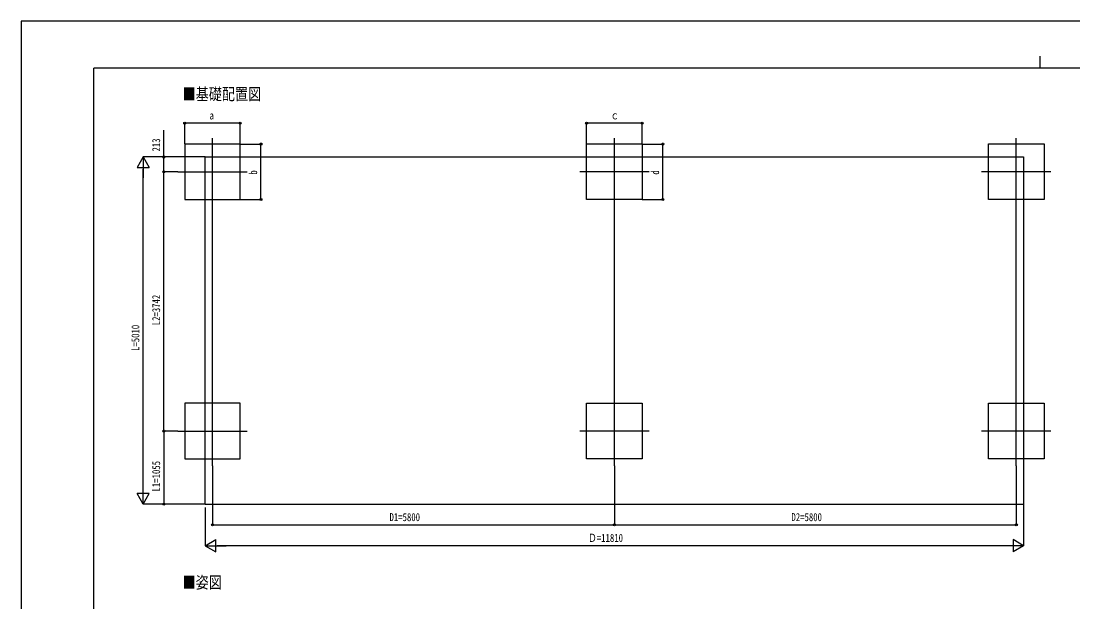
# Model space of a CAD drawing. Units: millimetres, scale not verified. Extents: x -14718 to 14718, y -10395 to 10395.
# Drawn here: x -14718 to 462, y 2011 to 10395 of the extents above; entities that cross this region are included whole.
import ezdxf
from ezdxf.enums import TextEntityAlignment as Align

# ---------------------------------------------------------------- set-up
doc = ezdxf.new("R2010")
doc.units = ezdxf.units.MM
doc.header["$LTSCALE"] = 50
for name, color, linetype in [('0-2_USER1', 3, 'Continuous'), ('0-3_YKK_12', 2, 'Continuous'), ('0-4_YKK_A1', 4, 'Continuous'), ('0-5_YKK_D', 6, 'Continuous'), ('0-6_YKK_ZWAK', 7, 'Continuous')]:
    doc.layers.add(name, color=color, linetype=linetype)
doc.styles.add('ＭＳ ゴシック', font='')
doc.styles.get('ＭＳ ゴシック').set_extended_font_data('MS Gothic')

msp = doc.modelspace()

# ---------------------------------------------------------------- linework, layer by layer
at = {"layer": '0-3_YKK_12'}
for p, q in [((-11955.44, 3977.9), (-11955.44, 8703.72)), ((-6155.44, 3977.9), (-6155.44, 8703.72)), ((-355.44, 3977.9), (-355.44, 8703.72)), ((-12455.44, 8219.85), (-11455.44, 8219.85)), ((-5655.44, 8219.85), (-6655.44, 8219.85)), ((144.56, 8219.85), (-855.44, 8219.85)), ((-12455.44, 4477.85), (-11455.44, 4477.85)), ((-5655.44, 4477.85), (-6655.44, 4477.85)), ((144.56, 4477.85), (-855.44, 4477.85))]:
    msp.add_line(p, q, dxfattribs=at)
at = {"layer": '0-4_YKK_A1'}
for p, q in [((-12060.44, 3422.9), (-12060.44, 8432.9)), ((-12060.44, 8432.9), (-250.44, 8432.9)), ((-250.44, 8432.9), (-250.44, 3422.9)), ((-12060.44, 3422.9), (-250.44, 3422.9))]:
    msp.add_line(p, q, dxfattribs=at)
for points in [[(-11555.44, 7819.85), (-11555.44, 8619.85), (-12355.44, 8619.85), (-12355.44, 7819.85)], [(-6555.44, 7820.69), (-6555.44, 8620.69), (-5755.44, 8620.69), (-5755.44, 7820.69)], [(-755.44, 7820.69), (-755.44, 8620.69), (44.56, 8620.69), (44.56, 7820.69)], [(-11555.44, 4077.85), (-11555.44, 4877.85), (-12355.44, 4877.85), (-12355.44, 4077.85)], [(-6555.44, 4077.85), (-6555.44, 4877.85), (-5755.44, 4877.85), (-5755.44, 4077.85)], [(-755.44, 4077.85), (-755.44, 4877.85), (44.56, 4877.85), (44.56, 4077.85)]]:
    msp.add_lwpolyline(points, close=True, dxfattribs=at)
at = {"layer": '0-5_YKK_D'}
for p, q in [((-12355.44, 8620.85), (-12355.44, 8920.85)), ((-11555.44, 8919.85), (-12355.44, 8919.85)), ((-11555.44, 8620.85), (-11555.44, 8920.85)), ((-6555.44, 8620.85), (-6555.44, 8921.69)), ((-5755.44, 8920.69), (-6555.44, 8920.69)), ((-5755.44, 8620.85), (-5755.44, 8921.69)), ((-11554.44, 8619.85), (-11254.44, 8619.85)), ((-11255.44, 7819.85), (-11255.44, 8619.85)), ((-5754.44, 8619.85), (-5454.44, 8619.85)), ((-5455.44, 7819.85), (-5455.44, 8619.85)), ((-12955.44, 8432.9), (-13042.94, 8281.34)), ((-12061.44, 8432.9), (-12956.44, 8432.9)), ((-12955.44, 8432.9), (-12867.94, 8281.34)), ((-12955.44, 8432.9), (-12955.44, 8129.79)), ((-12292.19, 8432.83), (-12656.44, 8432.83)), ((-13042.94, 8281.34), (-12867.94, 8281.34)), ((-12955.44, 3597.9), (-12955.44, 8257.9)), ((-12456.44, 8219.85), (-12656.44, 8219.85)), ((-12456.44, 8219.85), (-12656.44, 8219.85)), ((-12655.44, 4477.85), (-12655.44, 8219.85)), ((-11554.44, 7819.85), (-11254.44, 7819.85)), ((-5754.44, 7819.85), (-5454.44, 7819.85)), ((-12456.44, 4477.85), (-12656.44, 4477.85)), ((-12456.44, 4477.85), (-12656.44, 4477.85)), ((-12655.44, 4477.85), (-12655.44, 3422.9)), ((-11955.44, 3976.9), (-11955.44, 3121.9)), ((-6155.44, 3976.9), (-6155.44, 3121.9)), ((-6155.44, 3976.9), (-6155.44, 3121.9)), ((-355.44, 3976.9), (-355.44, 3121.9)), ((-12955.44, 3422.9), (-12955.44, 3726.01)), ((-12955.44, 3422.9), (-13042.94, 3574.45)), ((-12867.94, 3574.45), (-13042.94, 3574.45)), ((-12955.44, 3422.9), (-12867.94, 3574.45)), ((-12061.44, 3422.9), (-12956.44, 3422.9)), ((-12061.44, 3422.9), (-12656.44, 3422.9)), ((-12060.44, 3372.9), (-12060.44, 2821.9)), ((-250.44, 3421.9), (-250.44, 2821.9)), ((-11955.44, 3122.9), (-6155.44, 3122.9)), ((-6155.44, 3122.9), (-355.44, 3122.9)), ((-12060.44, 2822.9), (-11908.88, 2910.4)), ((-11908.88, 2735.4), (-11908.88, 2910.4)), ((-250.44, 2822.9), (-401.99, 2910.4)), ((-401.99, 2910.4), (-401.99, 2735.4)), ((-12060.44, 2822.9), (-11908.88, 2735.4)), ((-12060.44, 2822.9), (-11757.33, 2822.9)), ((-425.44, 2822.9), (-11885.44, 2822.9)), ((-250.44, 2822.9), (-553.54, 2822.9)), ((-250.44, 2822.9), (-401.99, 2735.4))]:
    msp.add_line(p, q, dxfattribs=at)
msp.add_lwpolyline([(-12655.44, 8219.85), (-12655.44, 8432.83), (-12655.44, 8817.93)], dxfattribs=at)
for centre in [(-12355.44, 8919.85), (-11555.44, 8919.85), (-6555.44, 8920.69), (-5755.44, 8920.69), (-11255.44, 8619.85), (-5455.44, 8619.85), (-12655.44, 8432.83), (-12655.44, 8219.85), (-12655.44, 8219.85), (-11255.44, 7819.85), (-5455.44, 7819.85), (-12655.44, 4477.85), (-12655.44, 4477.85), (-12655.44, 3422.9), (-11955.44, 3122.9), (-6155.44, 3122.9), (-6155.44, 3122.9), (-355.44, 3122.9)]:
    msp.add_circle(centre, 14.88, dxfattribs=at)
at = {"layer": '0-6_YKK_ZWAK'}
for p, q in [((-17.43, 9887.5), (-17.43, 9712.5)), ((13632.57, 9712.5), (-13667.43, 9712.5)), ((-13667.43, -8837.5), (-13667.43, 9712.5))]:
    msp.add_line(p, q, dxfattribs=at)
msp.add_lwpolyline([(-14717.5, -10395), (14717.5, -10395), (14717.5, 10395), (-14717.5, 10395)], close=True, dxfattribs=at)

# ---------------------------------------------------------------- texts
at = {"layer": '0-2_USER1', "style": 'ＭＳ ゴシック', "width": 0.8}
for s, p in [('■基礎配置図', (-12386.71, 9202.7)), ('■姿図', (-12386.71, 2154.7))]:
    msp.add_text(s, height=173.2, dxfattribs=at).set_placement(p, align=Align.BOTTOM_LEFT)
at = {"layer": '0-5_YKK_D', "style": 'ＭＳ ゴシック', "width": 0.8}
for s, p in [('a', (-11997.44, 8939.85)), ('ｃ', (-6214.24, 8940.69)), ('D1=5800', (-9399.84, 3142.9)), ('D2=5800', (-3599.84, 3142.9)), ('Ｄ=11810', (-6537.64, 2842.9))]:
    msp.add_text(s, height=115.5, dxfattribs=at).set_placement(p, align=Align.BOTTOM_LEFT)
for s, p in [('213', (-12675.44, 8512.33)), ('b', (-11275.44, 8177.85)), ('d', (-5475.44, 8177.85)), ('L2=3742', (-12675.44, 6004.45)), ('L=5010', (-12975.44, 5633.9)), ('L1=1055', (-12675.44, 3605.98))]:
    msp.add_text(s, height=115.5, rotation=90, dxfattribs=at).set_placement(p, align=Align.BOTTOM_LEFT)

doc.saveas('drawing.dxf')
